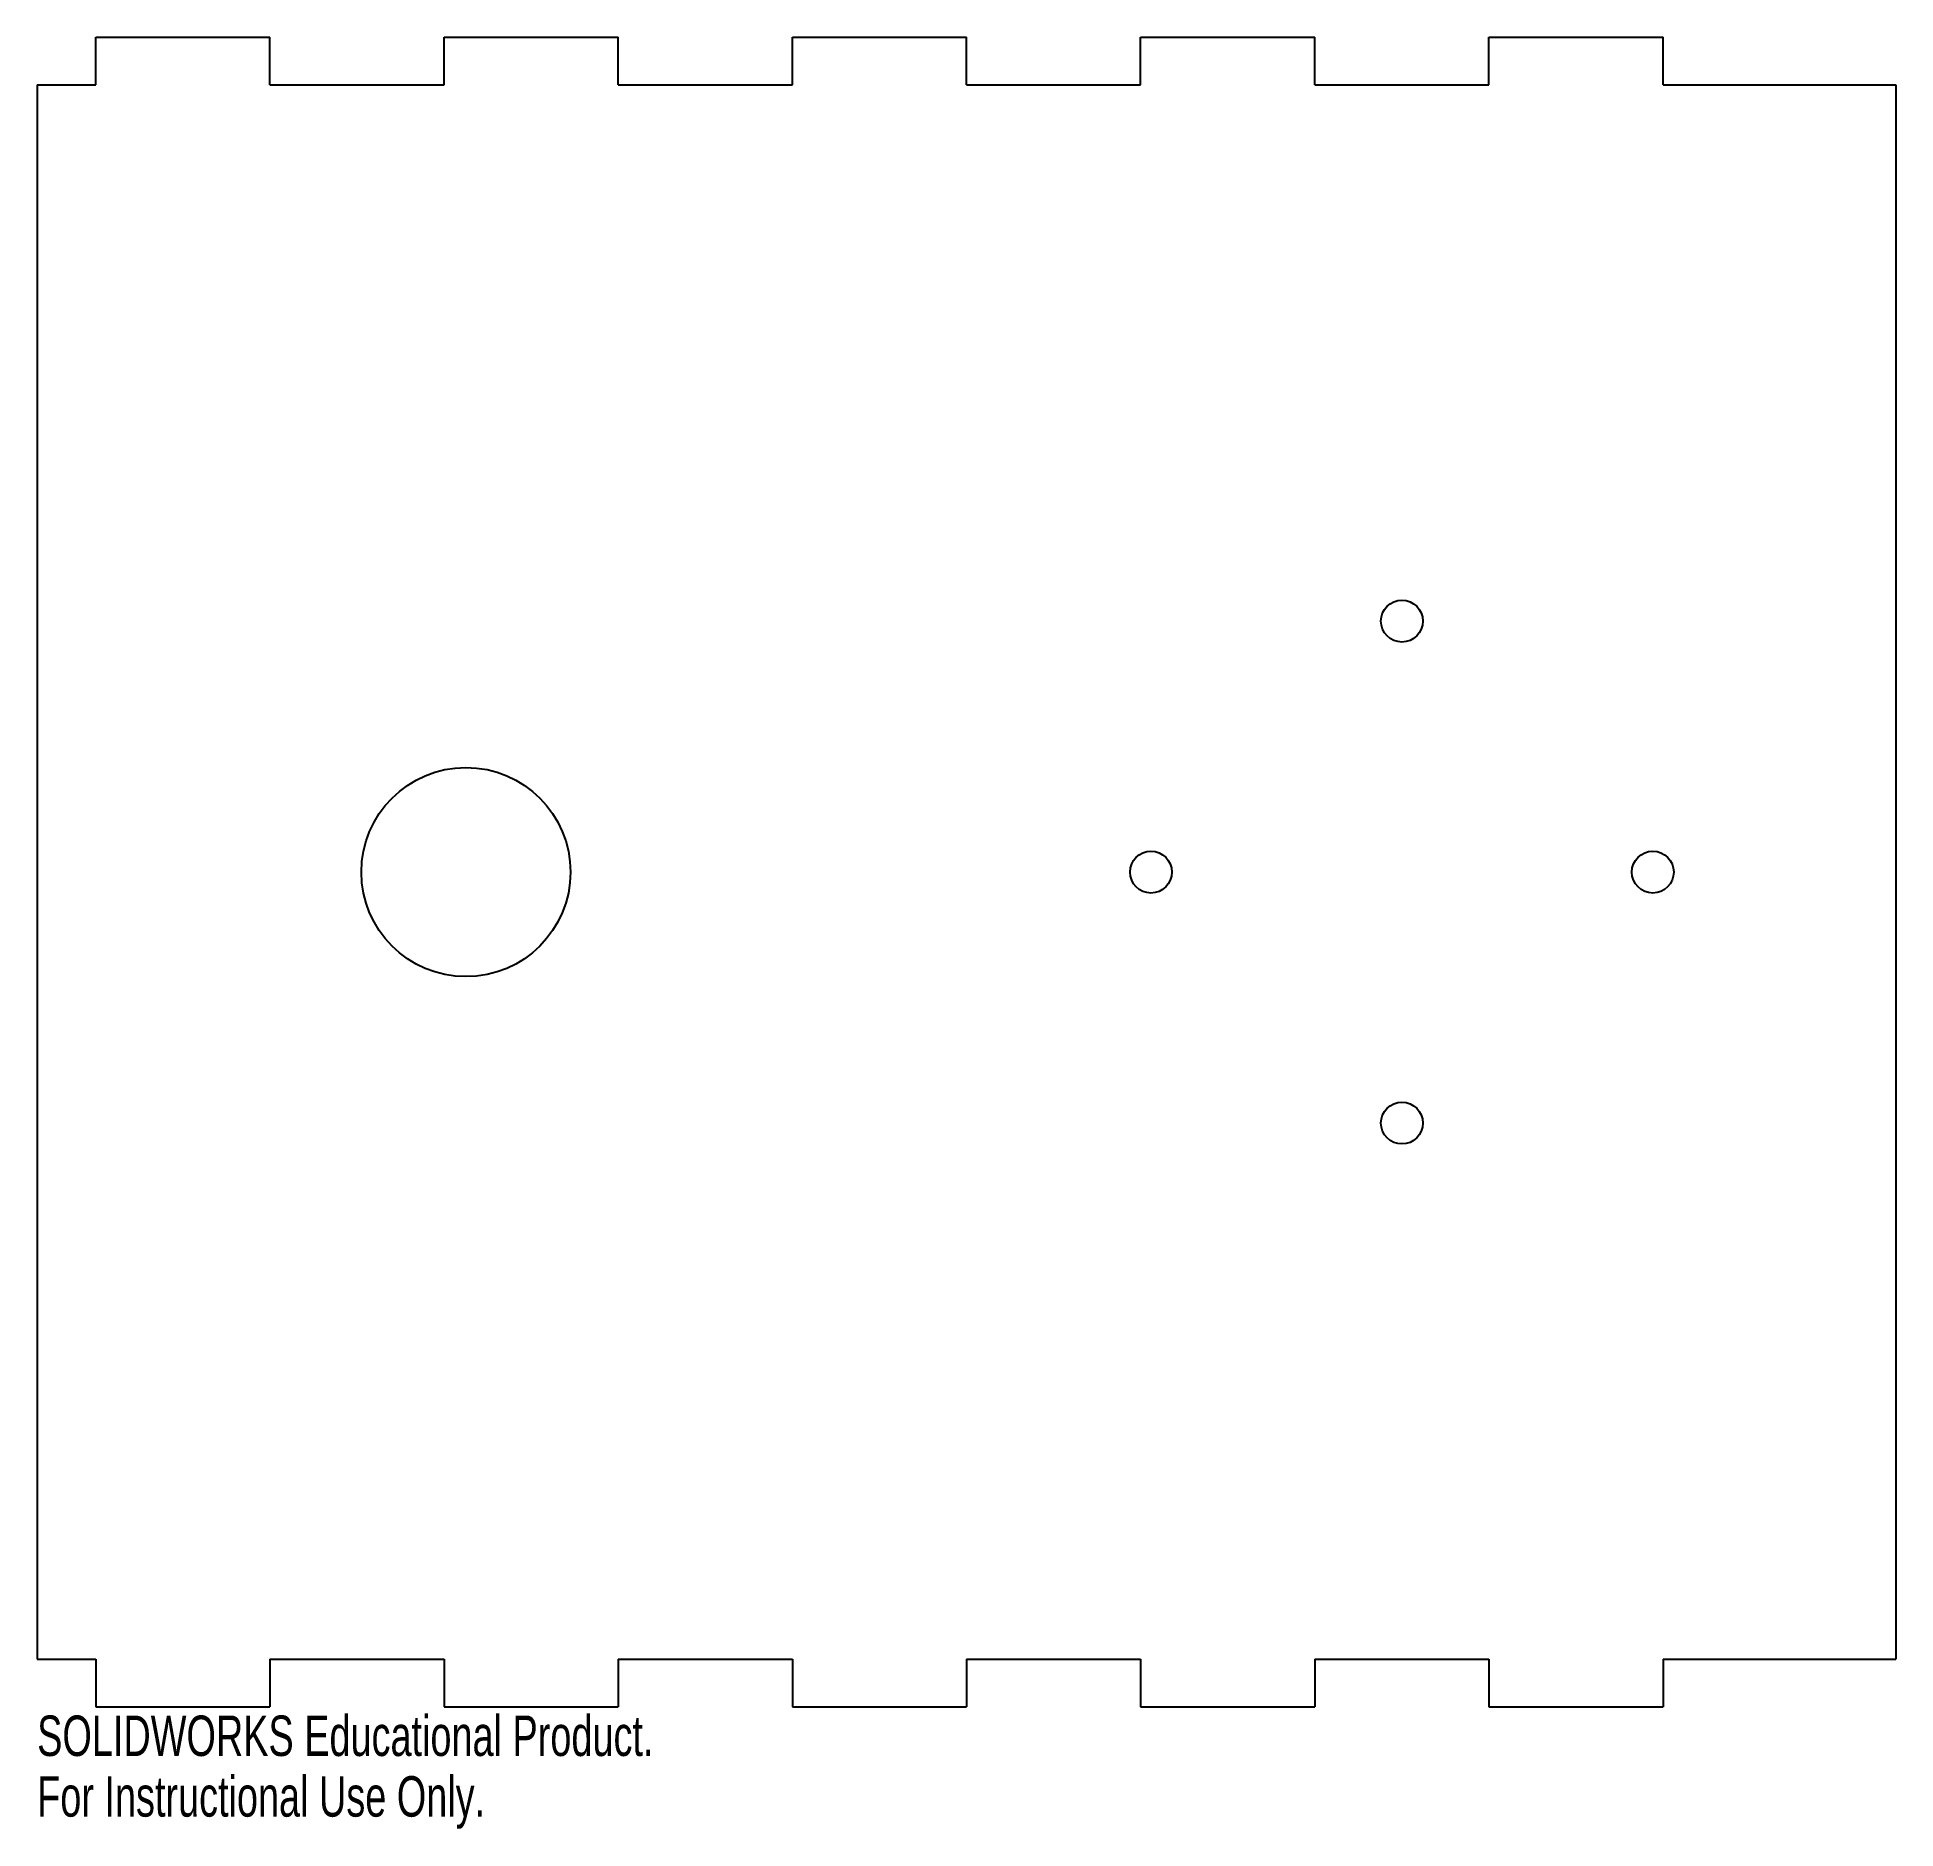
# Model space of a CAD drawing. Header units: millimetres. Extents: x -111 to 111, y -114 to 100.
import ezdxf

# ---------------------------------------------------------------- set-up
doc = ezdxf.new("R2010")
doc.units = ezdxf.units.MM
doc.styles.add('SLDTEXTSTYLE0', font='TXT', dxfattribs={"width": 0.7})

msp = doc.modelspace()

# ---------------------------------------------------------------- linework, layer by layer
at = {"color": 7, "linetype": 'Continuous', "lineweight": 25}
for p, q in [((-104.11, 94.1), (-104.11, 99.8)), ((-104.11, 99.8), (-83.288, 99.8)), ((-83.288, 94.1), (-83.288, 99.8)), ((-62.466, 94.1), (-62.466, 99.8)), ((-62.466, 99.8), (-41.644, 99.8)), ((-41.644, 94.1), (-41.644, 99.8)), ((-20.822, 94.1), (-20.822, 99.8)), ((-20.822, 99.8), (0, 99.8)), ((0, 94.1), (0, 99.8)), ((20.822, 94.1), (20.822, 99.8)), ((20.822, 99.8), (41.644, 99.8)), ((41.644, 94.1), (41.644, 99.8)), ((62.466, 94.1), (62.466, 99.8)), ((62.466, 99.8), (83.288, 99.8)), ((83.288, 94.1), (83.288, 99.8)), ((-111.11, 94.1), (-111.11, -94.1)), ((-111.11, 94.1), (-104.11, 94.1)), ((-83.288, 94.1), (-62.466, 94.1)), ((-41.644, 94.1), (-20.822, 94.1)), ((0, 94.1), (20.822, 94.1)), ((41.644, 94.1), (62.466, 94.1)), ((83.288, 94.1), (111.11, 94.1)), ((111.11, 94.1), (111.11, -94.1)), ((-111.11, -94.1), (-104.11, -94.1)), ((-104.11, -94.1), (-104.11, -99.8)), ((-83.288, -94.1), (-62.466, -94.1)), ((-83.288, -94.1), (-83.288, -99.8)), ((-62.466, -94.1), (-62.466, -99.8)), ((-41.644, -94.1), (-20.822, -94.1)), ((-41.644, -94.1), (-41.644, -99.8)), ((-20.822, -94.1), (-20.822, -99.8)), ((0, -94.1), (20.822, -94.1)), ((0, -94.1), (0, -99.8)), ((20.822, -94.1), (20.822, -99.8)), ((41.644, -94.1), (62.466, -94.1)), ((41.644, -94.1), (41.644, -99.8)), ((62.466, -94.1), (62.466, -99.8)), ((83.288, -94.1), (83.288, -99.8)), ((83.288, -94.1), (111.11, -94.1)), ((-104.11, -99.8), (-83.288, -99.8)), ((-62.466, -99.8), (-41.644, -99.8)), ((-20.822, -99.8), (0, -99.8)), ((20.822, -99.8), (41.644, -99.8)), ((62.466, -99.8), (83.288, -99.8))]:
    msp.add_line(p, q, dxfattribs=at)
for centre, radius in [((52.055, 30), 2.5), ((-59.843, 0), 12.5), ((22.055, 0), 2.5), ((82.055, 0), 2.5), ((52.055, -30), 2.5)]:
    msp.add_circle(centre, radius, dxfattribs=at)

# ---------------------------------------------------------------- texts
at = {"color": 7, "linetype": 'Continuous', "char_height": 4.83362, "attachment_point": 1, "style": 'SLDTEXTSTYLE0'}
for s, insert in [('SOLIDWORKS Educational Product.', (-111.11, -100.82)), ('For Instructional Use Only.', (-111.11, -108.07))]:
    msp.add_mtext(s, dxfattribs=dict(at, insert=insert))

doc.saveas('drawing.dxf')
